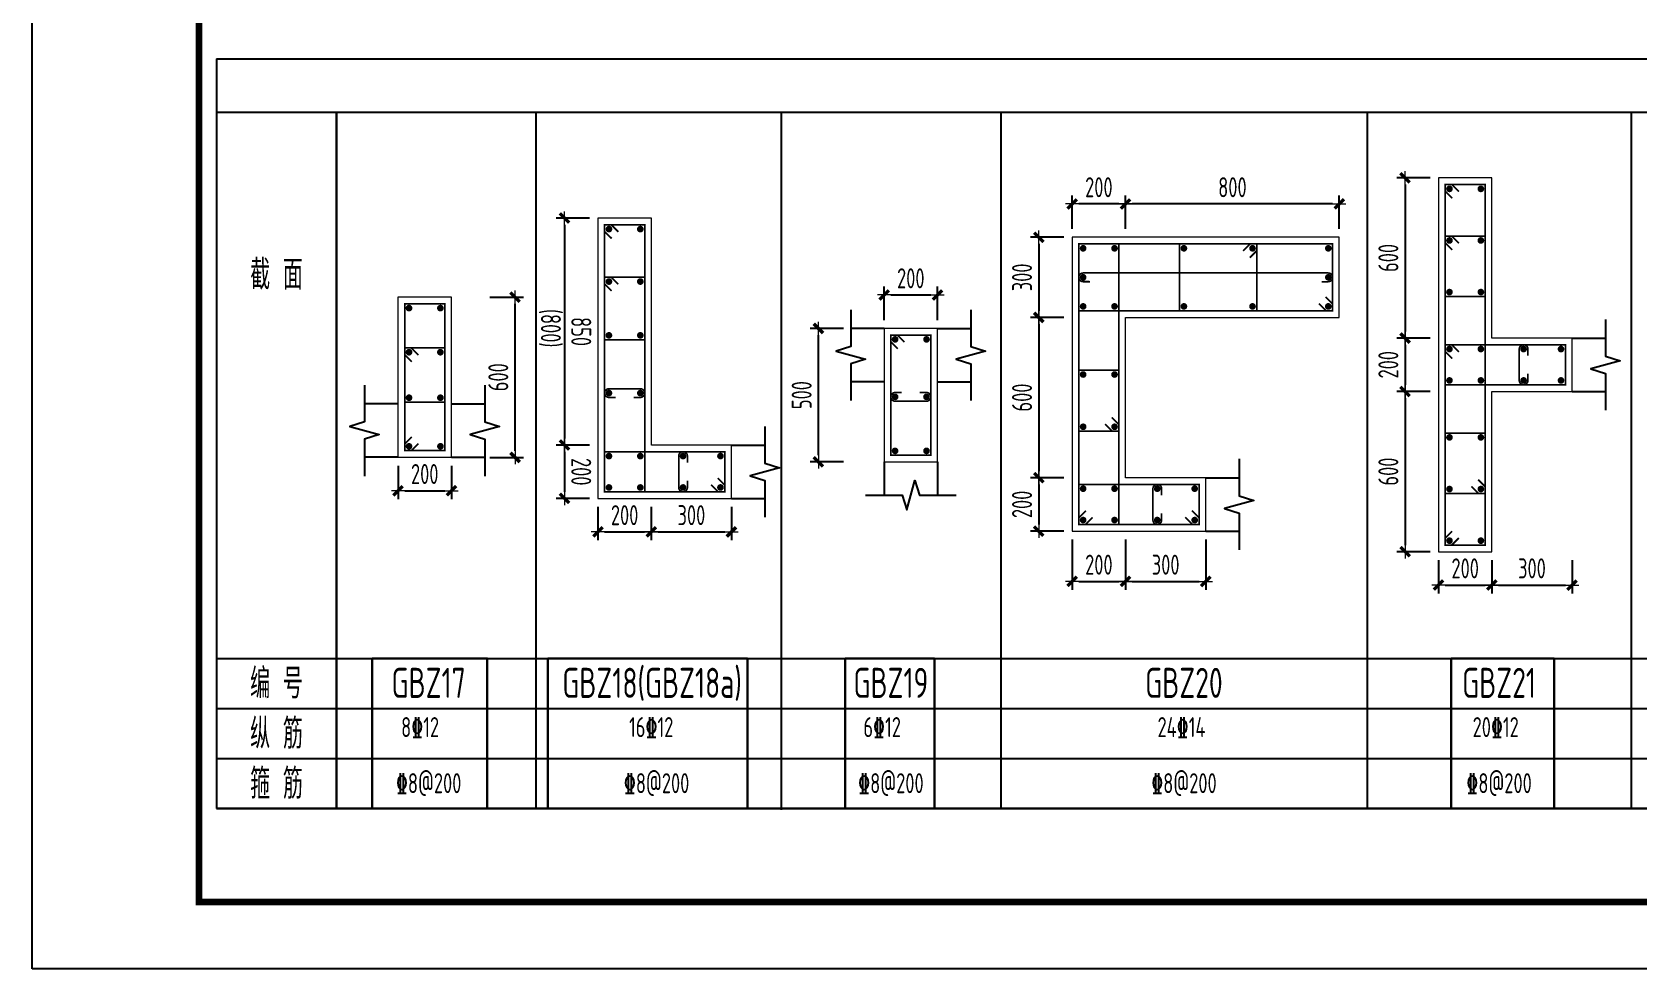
# Model space of a CAD drawing. Extents: x -144902 to 588294, y -160863 to 65494.
# Drawn here: x -20400 to 3644, y -160863 to -146830 of the extents above; entities that cross this region are included whole.
import ezdxf
from ezdxf.enums import TextEntityAlignment as Align

# ---------------------------------------------------------------- set-up
doc = ezdxf.new("R2010")
doc.units = 0
doc.header["$LTSCALE"] = 100
doc.layers.get('0').update_dxf_attribs({"linetype": 'CONTINUOUS'})
doc.layers.get('Defpoints').update_dxf_attribs({"linetype": 'CONTINUOUS'})
for name, color, linetype in [('1508', 2, 'CONTINUOUS'), ('TAB', 7, 'CONTINUOUS'), ('TEXT', 7, 'CONTINUOUS'), ('THIN', 7, 'CONTINUOUS'), ('tk', 7, 'CONTINUOUS')]:
    doc.layers.add(name, color=color, linetype=linetype)
for name, color, linetype, lineweight in [('REIN', 6, 'CONTINUOUS', 18), ('Z-柱大样外框', 7, 'ByLayer', 18), ('Z-详图标注', 3, 'CONTINUOUS', 18)]:
    doc.layers.add(name, color=color, linetype=linetype, lineweight=lineweight)
doc.styles.get("Standard").update_dxf_attribs({"font": 'tssdeng.shx', "width": 0.7, "bigfont": 'tssdchn.shx'})
doc.styles.add('TCCAD_Dimension', font='Tssdeng.shx', dxfattribs={"width": 0.7, "bigfont": 'tssdchn.shx'})
doc.dimstyles.new('TCCAD_25_100', dxfattribs={"dimtxt": 300, "dimasz": 100, "dimexe": 125, "dimexo": 125, "dimgap": 100, "dimtad": 1, "dimdec": 0, "dimlfac": 0.25, "dimzin": 0, "dimdsep": 46, "dimtxsty": 'TCCAD_Dimension', "dimblk": '_TCDBK25_100', "dimcen": 0, "dimclrt": 7, "dimadec": 0, "dimazin": 0, "dimtfac": 1, "dimtdec": 0, "dimtix": 1, "dimtmove": 2, "dimatfit": 3, "dimfxl": 1, "dimtolj": 1, "dimtzin": 0, "dimarcsym": 0})

# ---------------------------------------------------------------- blocks, each defined once
blk = doc.blocks.new('A1tk')
at = {"layer": 'tk', "color": 5}
blk.add_lwpolyline([(0, 0), (0, 59400), (84100, 59400), (84100, 0)], close=True, dxfattribs=at)
at = {"layer": 'tk', "const_width": 100}
blk.add_lwpolyline([(2500, 1000), (83100, 1000), (83100, 58400), (2500, 58400)], close=True, dxfattribs=at)
blk = doc.blocks.new('_TCDBK25_100')
blk.add_line((-1, 0), (1, 0))
at = {"const_width": 0.5}
blk.add_lwpolyline([(-0.7, -0.7), (0.7, 0.7)], dxfattribs=at)
blk = doc.blocks.new('*D345')
at = {"layer": 'Defpoints', "color": 0}
for p in [(-11928, -149616), (-12428, -153016), (-11928, -153016)]:
    blk.add_point(p, dxfattribs=at)
at = {"layer": 'Z-详图标注', "color": 0, "lineweight": -2}
for p, q in [((-12053, -149616), (-12553, -149616)), ((-12428, -149716), (-12428, -152916)), ((-12053, -153016), (-12553, -153016))]:
    blk.add_line(p, q, dxfattribs=at)
at = {"layer": 'Z-详图标注', "color": 0, "lineweight": -2, "xscale": 100, "yscale": 100, "zscale": 100}
for p, rotation in [((-12428, -149616), 90.00058284392088), ((-12428, -153016), 270.0005828439208)]:
    blk.add_blockref('_TCDBK25_100', p, dxfattribs=dict(at, rotation=rotation))
at = {"layer": 'Z-详图标注', "color": 7, "insert": (-12178, -151316), "char_height": 300, "attachment_point": 5, "rotation": 270.0006, "style": 'TCCAD_Dimension'}
blk.add_mtext('\\A1;850', dxfattribs=at)
blk = doc.blocks.new('*D346')
at = {"layer": 'Defpoints', "color": 0}
for p in [(-11928, -153016), (-12428, -153816), (-11928, -153816)]:
    blk.add_point(p, dxfattribs=at)
at = {"layer": 'Z-详图标注', "color": 0, "lineweight": -2}
for p, q in [((-12053, -153016), (-12553, -153016)), ((-12428, -153116), (-12428, -153716)), ((-12053, -153816), (-12553, -153816))]:
    blk.add_line(p, q, dxfattribs=at)
at = {"layer": 'Z-详图标注', "color": 0, "lineweight": -2, "xscale": 100, "yscale": 100, "zscale": 100}
for p, rotation in [((-12428, -153016), 90.00058284392088), ((-12428, -153816), 270.0005828439208)]:
    blk.add_blockref('_TCDBK25_100', p, dxfattribs=dict(at, rotation=rotation))
at = {"layer": 'Z-详图标注', "color": 7, "insert": (-12178, -153416), "char_height": 300, "attachment_point": 5, "rotation": 270.0006, "style": 'TCCAD_Dimension'}
blk.add_mtext('\\A1;200', dxfattribs=at)
blk = doc.blocks.new('*D347')
at = {"layer": 'Defpoints', "color": 0}
for p in [(-11928, -153816), (-11128, -153816), (-11128, -154316)]:
    blk.add_point(p, dxfattribs=at)
at = {"layer": 'Z-详图标注', "color": 0, "lineweight": -2}
for p, q in [((-11928, -153941), (-11928, -154441)), ((-11128, -153941), (-11128, -154441)), ((-11828, -154316), (-11228, -154316))]:
    blk.add_line(p, q, dxfattribs=at)
at = {"layer": 'Z-详图标注', "color": 0, "lineweight": -2, "xscale": 100, "yscale": 100, "zscale": 100, "rotation": 180}
blk.add_blockref('_TCDBK25_100', (-11928, -154316), dxfattribs=at)
at = {"layer": 'Z-详图标注', "color": 0, "lineweight": -2, "xscale": 100, "yscale": 100, "zscale": 100}
blk.add_blockref('_TCDBK25_100', (-11128, -154316), dxfattribs=at)
at = {"layer": 'Z-详图标注', "color": 7, "insert": (-11528, -154066), "char_height": 300, "attachment_point": 5, "style": 'TCCAD_Dimension'}
blk.add_mtext('\\A1;200', dxfattribs=at)
blk = doc.blocks.new('*D348')
at = {"layer": 'Defpoints', "color": 0}
for p in [(-11128, -153816), (-9928, -153816), (-9928, -154316)]:
    blk.add_point(p, dxfattribs=at)
at = {"layer": 'Z-详图标注', "color": 0, "lineweight": -2}
for p, q in [((-11128, -153941), (-11128, -154441)), ((-9928, -153941), (-9928, -154441)), ((-11028, -154316), (-10028, -154316))]:
    blk.add_line(p, q, dxfattribs=at)
at = {"layer": 'Z-详图标注', "color": 0, "lineweight": -2, "xscale": 100, "yscale": 100, "zscale": 100, "rotation": 180}
blk.add_blockref('_TCDBK25_100', (-11128, -154316), dxfattribs=at)
at = {"layer": 'Z-详图标注', "color": 0, "lineweight": -2, "xscale": 100, "yscale": 100, "zscale": 100}
blk.add_blockref('_TCDBK25_100', (-9928, -154316), dxfattribs=at)
at = {"layer": 'Z-详图标注', "color": 7, "insert": (-10528, -154066), "char_height": 300, "attachment_point": 5, "style": 'TCCAD_Dimension'}
blk.add_mtext('\\A1;300', dxfattribs=at)
blk = doc.blocks.new('*D349')
at = {"layer": 'Defpoints', "color": 0}
for p in [(-4027, -149404), (-4027, -149904), (-827, -149904)]:
    blk.add_point(p, dxfattribs=at)
at = {"layer": 'Z-详图标注', "color": 0, "lineweight": -2}
for p, q in [((-4027, -149779), (-4027, -149279)), ((-827, -149779), (-827, -149279)), ((-927, -149404), (-3927, -149404))]:
    blk.add_line(p, q, dxfattribs=at)
at = {"layer": 'Z-详图标注', "color": 0, "lineweight": -2, "xscale": 100, "yscale": 100, "zscale": 100, "rotation": 180}
blk.add_blockref('_TCDBK25_100', (-4027, -149404), dxfattribs=at)
at = {"layer": 'Z-详图标注', "color": 0, "lineweight": -2, "xscale": 100, "yscale": 100, "zscale": 100}
blk.add_blockref('_TCDBK25_100', (-827, -149404), dxfattribs=at)
at = {"layer": 'Z-详图标注', "color": 7, "insert": (-2427, -149154), "char_height": 300, "attachment_point": 5, "style": 'TCCAD_Dimension'}
blk.add_mtext('\\A1;800', dxfattribs=at)
blk = doc.blocks.new('*D350')
at = {"layer": 'Defpoints', "color": 0}
for p in [(-4827, -149404), (-4827, -149904), (-4027, -149904)]:
    blk.add_point(p, dxfattribs=at)
at = {"layer": 'Z-详图标注', "color": 0, "lineweight": -2}
for p, q in [((-4827, -149779), (-4827, -149279)), ((-4027, -149779), (-4027, -149279)), ((-4127, -149404), (-4727, -149404))]:
    blk.add_line(p, q, dxfattribs=at)
at = {"layer": 'Z-详图标注', "color": 0, "lineweight": -2, "xscale": 100, "yscale": 100, "zscale": 100, "rotation": 180}
blk.add_blockref('_TCDBK25_100', (-4827, -149404), dxfattribs=at)
at = {"layer": 'Z-详图标注', "color": 0, "lineweight": -2, "xscale": 100, "yscale": 100, "zscale": 100}
blk.add_blockref('_TCDBK25_100', (-4027, -149404), dxfattribs=at)
at = {"layer": 'Z-详图标注', "color": 7, "insert": (-4427, -149154), "char_height": 300, "attachment_point": 5, "style": 'TCCAD_Dimension'}
blk.add_mtext('\\A1;200', dxfattribs=at)
blk = doc.blocks.new('*D351')
at = {"layer": 'Defpoints', "color": 0}
for p in [(-4827, -149904), (-5327, -151104), (-4827, -151104)]:
    blk.add_point(p, dxfattribs=at)
at = {"layer": 'Z-详图标注', "color": 0, "lineweight": -2}
for p, q in [((-4952, -149904), (-5452, -149904)), ((-5327, -150004), (-5327, -151004)), ((-4952, -151104), (-5452, -151104))]:
    blk.add_line(p, q, dxfattribs=at)
at = {"layer": 'Z-详图标注', "color": 0, "lineweight": -2, "xscale": 100, "yscale": 100, "zscale": 100}
for p, rotation in [((-5327, -149904), 90), ((-5327, -151104), 270)]:
    blk.add_blockref('_TCDBK25_100', p, dxfattribs=dict(at, rotation=rotation))
at = {"layer": 'Z-详图标注', "color": 7, "insert": (-5577, -150504), "char_height": 300, "attachment_point": 5, "rotation": 90, "style": 'TCCAD_Dimension'}
blk.add_mtext('\\A1;300', dxfattribs=at)
blk = doc.blocks.new('*D352')
at = {"layer": 'Defpoints', "color": 0}
for p in [(-4827, -151104), (-5327, -153505), (-4827, -153505)]:
    blk.add_point(p, dxfattribs=at)
at = {"layer": 'Z-详图标注', "color": 0, "lineweight": -2}
for p, q in [((-4952, -151104), (-5452, -151104)), ((-5327, -151204), (-5327, -153405)), ((-4952, -153505), (-5452, -153505))]:
    blk.add_line(p, q, dxfattribs=at)
at = {"layer": 'Z-详图标注', "color": 0, "lineweight": -2, "xscale": 100, "yscale": 100, "zscale": 100}
for p, rotation in [((-5327, -151104), 90), ((-5327, -153505), 270)]:
    blk.add_blockref('_TCDBK25_100', p, dxfattribs=dict(at, rotation=rotation))
at = {"layer": 'Z-详图标注', "color": 7, "insert": (-5577, -152304), "char_height": 300, "attachment_point": 5, "rotation": 90, "style": 'TCCAD_Dimension'}
blk.add_mtext('\\A1;600', dxfattribs=at)
blk = doc.blocks.new('*D353')
at = {"layer": 'Defpoints', "color": 0}
for p in [(-4827, -153505), (-5327, -154305), (-4827, -154305)]:
    blk.add_point(p, dxfattribs=at)
at = {"layer": 'Z-详图标注', "color": 0, "lineweight": -2}
for p, q in [((-4952, -153505), (-5452, -153505)), ((-5327, -153605), (-5327, -154205)), ((-4952, -154305), (-5452, -154305))]:
    blk.add_line(p, q, dxfattribs=at)
at = {"layer": 'Z-详图标注', "color": 0, "lineweight": -2, "xscale": 100, "yscale": 100, "zscale": 100}
for p, rotation in [((-5327, -153505), 90), ((-5327, -154305), 270)]:
    blk.add_blockref('_TCDBK25_100', p, dxfattribs=dict(at, rotation=rotation))
at = {"layer": 'Z-详图标注', "color": 7, "insert": (-5577, -153905), "char_height": 300, "attachment_point": 5, "rotation": 90, "style": 'TCCAD_Dimension'}
blk.add_mtext('\\A1;200', dxfattribs=at)
blk = doc.blocks.new('*D354')
at = {"layer": 'Defpoints', "color": 0}
for p in [(658, -149013), (158, -151413), (658, -151413)]:
    blk.add_point(p, dxfattribs=at)
at = {"layer": 'Z-详图标注', "color": 0, "lineweight": -2}
for p, q in [((533, -149013), (33, -149013)), ((158, -149113), (158, -151313)), ((533, -151413), (33, -151413))]:
    blk.add_line(p, q, dxfattribs=at)
at = {"layer": 'Z-详图标注', "color": 0, "lineweight": -2, "xscale": 100, "yscale": 100, "zscale": 100}
for p, rotation in [((158, -149013), 90), ((158, -151413), 270)]:
    blk.add_blockref('_TCDBK25_100', p, dxfattribs=dict(at, rotation=rotation))
at = {"layer": 'Z-详图标注', "color": 7, "insert": (-92, -150213), "char_height": 300, "attachment_point": 5, "rotation": 90, "style": 'TCCAD_Dimension'}
blk.add_mtext('\\A1;600', dxfattribs=at)
blk = doc.blocks.new('*D355')
at = {"layer": 'Defpoints', "color": 0}
for p in [(658, -151413), (158, -152213), (658, -152213)]:
    blk.add_point(p, dxfattribs=at)
at = {"layer": 'Z-详图标注', "color": 0, "lineweight": -2}
for p, q in [((533, -151413), (33, -151413)), ((158, -151513), (158, -152113)), ((533, -152213), (33, -152213))]:
    blk.add_line(p, q, dxfattribs=at)
at = {"layer": 'Z-详图标注', "color": 0, "lineweight": -2, "xscale": 100, "yscale": 100, "zscale": 100}
for p, rotation in [((158, -151413), 90), ((158, -152213), 270)]:
    blk.add_blockref('_TCDBK25_100', p, dxfattribs=dict(at, rotation=rotation))
at = {"layer": 'Z-详图标注', "color": 7, "insert": (-92, -151813), "char_height": 300, "attachment_point": 5, "rotation": 90, "style": 'TCCAD_Dimension'}
blk.add_mtext('\\A1;200', dxfattribs=at)
blk = doc.blocks.new('*D356')
at = {"layer": 'Defpoints', "color": 0}
for p in [(658, -152213), (158, -154613), (658, -154613)]:
    blk.add_point(p, dxfattribs=at)
at = {"layer": 'Z-详图标注', "color": 0, "lineweight": -2}
for p, q in [((533, -152213), (33, -152213)), ((158, -152313), (158, -154513)), ((533, -154613), (33, -154613))]:
    blk.add_line(p, q, dxfattribs=at)
at = {"layer": 'Z-详图标注', "color": 0, "lineweight": -2, "xscale": 100, "yscale": 100, "zscale": 100}
for p, rotation in [((158, -152213), 90), ((158, -154613), 270)]:
    blk.add_blockref('_TCDBK25_100', p, dxfattribs=dict(at, rotation=rotation))
at = {"layer": 'Z-详图标注', "color": 7, "insert": (-92, -153413), "char_height": 300, "attachment_point": 5, "rotation": 90, "style": 'TCCAD_Dimension'}
blk.add_mtext('\\A1;600', dxfattribs=at)
blk = doc.blocks.new('*D357')
at = {"layer": 'Defpoints', "color": 0}
for p in [(658, -154613), (1458, -154613), (1458, -155113)]:
    blk.add_point(p, dxfattribs=at)
at = {"layer": 'Z-详图标注', "color": 0, "lineweight": -2}
for p, q in [((658, -154738), (658, -155238)), ((1458, -154738), (1458, -155238)), ((758, -155113), (1358, -155113))]:
    blk.add_line(p, q, dxfattribs=at)
at = {"layer": 'Z-详图标注', "color": 0, "lineweight": -2, "xscale": 100, "yscale": 100, "zscale": 100, "rotation": 180}
blk.add_blockref('_TCDBK25_100', (658, -155113), dxfattribs=at)
at = {"layer": 'Z-详图标注', "color": 0, "lineweight": -2, "xscale": 100, "yscale": 100, "zscale": 100}
blk.add_blockref('_TCDBK25_100', (1458, -155113), dxfattribs=at)
at = {"layer": 'Z-详图标注', "color": 7, "insert": (1058, -154863), "char_height": 300, "attachment_point": 5, "style": 'TCCAD_Dimension'}
blk.add_mtext('\\A1;200', dxfattribs=at)
blk = doc.blocks.new('*D358')
at = {"layer": 'Defpoints', "color": 0}
for p in [(1458, -154613), (2658, -154613), (2658, -155113)]:
    blk.add_point(p, dxfattribs=at)
at = {"layer": 'Z-详图标注', "color": 0, "lineweight": -2}
for p, q in [((1458, -154738), (1458, -155238)), ((2658, -154738), (2658, -155238)), ((1558, -155113), (2558, -155113))]:
    blk.add_line(p, q, dxfattribs=at)
at = {"layer": 'Z-详图标注', "color": 0, "lineweight": -2, "xscale": 100, "yscale": 100, "zscale": 100, "rotation": 180}
blk.add_blockref('_TCDBK25_100', (1458, -155113), dxfattribs=at)
at = {"layer": 'Z-详图标注', "color": 0, "lineweight": -2, "xscale": 100, "yscale": 100, "zscale": 100}
blk.add_blockref('_TCDBK25_100', (2658, -155113), dxfattribs=at)
at = {"layer": 'Z-详图标注', "color": 7, "insert": (2058, -154863), "char_height": 300, "attachment_point": 5, "style": 'TCCAD_Dimension'}
blk.add_mtext('\\A1;300', dxfattribs=at)
blk = doc.blocks.new('*D389')
at = {"layer": 'Defpoints', "color": 0}
for p in [(-6843, -150768), (-7643, -151268), (-6843, -151268)]:
    blk.add_point(p, dxfattribs=at)
at = {"layer": 'Z-详图标注', "color": 0, "lineweight": -2}
for p, q in [((-7643, -151143), (-7643, -150643)), ((-6843, -151143), (-6843, -150643)), ((-7543, -150768), (-6943, -150768))]:
    blk.add_line(p, q, dxfattribs=at)
at = {"layer": 'Z-详图标注', "color": 0, "lineweight": -2, "xscale": 100, "yscale": 100, "zscale": 100, "rotation": 180}
blk.add_blockref('_TCDBK25_100', (-7643, -150768), dxfattribs=at)
at = {"layer": 'Z-详图标注', "color": 0, "lineweight": -2, "xscale": 100, "yscale": 100, "zscale": 100}
blk.add_blockref('_TCDBK25_100', (-6843, -150768), dxfattribs=at)
at = {"layer": 'Z-详图标注', "color": 7, "insert": (-7243, -150518), "char_height": 300, "attachment_point": 5, "style": 'TCCAD_Dimension'}
blk.add_mtext('\\A1;200', dxfattribs=at)
blk = doc.blocks.new('*D390')
at = {"layer": 'Defpoints', "color": 0}
for p in [(-8627, -151268), (-8127, -151268), (-8127, -153268)]:
    blk.add_point(p, dxfattribs=at)
at = {"layer": 'Z-详图标注', "color": 0, "lineweight": -2}
for p, q in [((-8252, -151268), (-8752, -151268)), ((-8627, -153168), (-8627, -151368)), ((-8252, -153268), (-8752, -153268))]:
    blk.add_line(p, q, dxfattribs=at)
at = {"layer": 'Z-详图标注', "color": 0, "lineweight": -2, "xscale": 100, "yscale": 100, "zscale": 100}
for p, rotation in [((-8627, -151268), 90), ((-8627, -153268), 270)]:
    blk.add_blockref('_TCDBK25_100', p, dxfattribs=dict(at, rotation=rotation))
at = {"layer": 'Z-详图标注', "color": 7, "insert": (-8877, -152268), "char_height": 300, "attachment_point": 5, "rotation": 90, "style": 'TCCAD_Dimension'}
blk.add_mtext('\\A1;500', dxfattribs=at)
blk = doc.blocks.new('*D397')
at = {"layer": 'Defpoints', "color": 0}
for p in [(-4827, -154305), (-4027, -154305), (-4027, -155058)]:
    blk.add_point(p, dxfattribs=at)
at = {"layer": 'Z-详图标注', "color": 0, "lineweight": -2}
for p, q in [((-4827, -154430), (-4827, -155183)), ((-4027, -154430), (-4027, -155183)), ((-4727, -155058), (-4127, -155058))]:
    blk.add_line(p, q, dxfattribs=at)
at = {"layer": 'Z-详图标注', "color": 0, "lineweight": -2, "xscale": 100, "yscale": 100, "zscale": 100, "rotation": 180}
blk.add_blockref('_TCDBK25_100', (-4827, -155058), dxfattribs=at)
at = {"layer": 'Z-详图标注', "color": 0, "lineweight": -2, "xscale": 100, "yscale": 100, "zscale": 100}
blk.add_blockref('_TCDBK25_100', (-4027, -155058), dxfattribs=at)
at = {"layer": 'Z-详图标注', "color": 7, "insert": (-4427, -154808), "char_height": 300, "attachment_point": 5, "style": 'TCCAD_Dimension'}
blk.add_mtext('\\A1;200', dxfattribs=at)
blk = doc.blocks.new('*D398')
at = {"layer": 'Defpoints', "color": 0}
for p in [(-4027, -154305), (-2827, -154304), (-2827, -155058)]:
    blk.add_point(p, dxfattribs=at)
at = {"layer": 'Z-详图标注', "color": 0, "lineweight": -2}
for p, q in [((-4027, -154430), (-4027, -155183)), ((-2827, -154429), (-2827, -155183)), ((-3927, -155058), (-2927, -155058))]:
    blk.add_line(p, q, dxfattribs=at)
at = {"layer": 'Z-详图标注', "color": 0, "lineweight": -2, "xscale": 100, "yscale": 100, "zscale": 100, "rotation": 180}
blk.add_blockref('_TCDBK25_100', (-4027, -155058), dxfattribs=at)
at = {"layer": 'Z-详图标注', "color": 0, "lineweight": -2, "xscale": 100, "yscale": 100, "zscale": 100}
blk.add_blockref('_TCDBK25_100', (-2827, -155058), dxfattribs=at)
at = {"layer": 'Z-详图标注', "color": 7, "insert": (-3427, -154808), "char_height": 300, "attachment_point": 5, "style": 'TCCAD_Dimension'}
blk.add_mtext('\\A1;300', dxfattribs=at)
blk = doc.blocks.new('*D499')
at = {"layer": 'Defpoints', "color": 0}
for p in [(-14921, -153200), (-14121, -153200), (-14121, -153700)]:
    blk.add_point(p, dxfattribs=at)
at = {"layer": 'Z-详图标注', "color": 0, "lineweight": -2}
for p, q in [((-14921, -153325), (-14921, -153825)), ((-14121, -153325), (-14121, -153825)), ((-14821, -153700), (-14221, -153700))]:
    blk.add_line(p, q, dxfattribs=at)
at = {"layer": 'Z-详图标注', "color": 0, "lineweight": -2, "xscale": 100, "yscale": 100, "zscale": 100, "rotation": 180}
blk.add_blockref('_TCDBK25_100', (-14921, -153700), dxfattribs=at)
at = {"layer": 'Z-详图标注', "color": 0, "lineweight": -2, "xscale": 100, "yscale": 100, "zscale": 100}
blk.add_blockref('_TCDBK25_100', (-14121, -153700), dxfattribs=at)
at = {"layer": 'Z-详图标注', "color": 7, "insert": (-14521, -153450), "char_height": 300, "attachment_point": 5, "style": 'TCCAD_Dimension'}
blk.add_mtext('\\A1;200', dxfattribs=at)
blk = doc.blocks.new('*D500')
at = {"layer": 'Defpoints', "color": 0}
for p in [(-13669, -150800), (-13169, -150800), (-13669, -153200, 0)]:
    blk.add_point(p, dxfattribs=at)
at = {"layer": 'Z-详图标注', "color": 0, "lineweight": -2}
for p, q in [((-13544, -150800), (-13044, -150800)), ((-13169, -153100), (-13169, -150900)), ((-13544, -153200), (-13044, -153200))]:
    blk.add_line(p, q, dxfattribs=at)
at = {"layer": 'Z-详图标注', "color": 0, "lineweight": -2, "xscale": 100, "yscale": 100, "zscale": 100}
for p, rotation in [((-13169, -150800), 90), ((-13169, -153200), 270)]:
    blk.add_blockref('_TCDBK25_100', p, dxfattribs=dict(at, rotation=rotation))
at = {"layer": 'Z-详图标注', "color": 7, "insert": (-13419, -152000), "char_height": 300, "attachment_point": 5, "rotation": 90, "style": 'TCCAD_Dimension'}
blk.add_mtext('\\A1;600', dxfattribs=at)

msp = doc.modelspace()

# ---------------------------------------------------------------- linework, layer by layer
at = {"color": 1, "lineweight": 30, "elevation": 0}
for points in [[(-15309.437, -156211.579), (-13584.369, -156211.579), (-13584.369, -158461.579), (-15309.437, -158461.579)], [(-12677.223, -156211.579), (-9688.099, -156211.579), (-9688.099, -158461.579), (-12677.223, -158461.579)], [(-8226.693, -156211.579), (-6888.279, -156211.579), (-6888.279, -158461.579), (-8226.693, -158461.579)], [(849.126, -156211.579), (2389.101, -156211.579), (2389.101, -158461.579), (849.126, -158461.579)]]:
    msp.add_lwpolyline(points, close=True, dxfattribs=at)
at = {"layer": 'REIN', "color": 210, "const_width": 25, "elevation": 0}
for points in [[(963.851, -154407.134), (857.785, -154513.2), (757.785, -154513.2), (757.789, -149113.2), (1357.785, -149113.2), (1357.785, -154513.2), (757.785, -154513.2), (757.785, -154413.2), (863.851, -154307.134)], [(863.855, -149319.266), (757.789, -149213.2), (757.789, -149113.2), (1357.789, -149113.2), (1357.785, -152112.865), (757.787, -152112.865), (757.789, -149113.2), (857.789, -149113.2), (963.855, -149219.266)], [(-11721.669, -149922.211), (-11827.736, -149816.147), (-11827.737, -149716.147), (-11227.737, -149716.141), (-11227.694, -153716.141), (-11827.697, -153716.141), (-11827.737, -149716.147), (-11727.737, -149716.146), (-11621.67, -149822.21)], [(-4521.069, -154098.449), (-4627.134, -154204.516), (-4727.134, -154204.518), (-4727.134, -150003.886), (-4127.139, -150003.886), (-4127.13, -154204.509), (-4727.134, -154204.518), (-4727.134, -154104.518), (-4621.069, -153998.451)], [(-1032.602, -150797.82), (-926.536, -150903.886), (-926.536, -151003.886), (-4727.134, -151003.886), (-4727.134, -150003.886), (-926.536, -150003.886), (-926.536, -151003.886), (-1026.536, -151003.886), (-1132.602, -150897.82)], [(-14615.146, -152993.583), (-14721.212, -153099.649), (-14821.212, -153099.649), (-14821.214, -150899.652), (-14221.214, -150899.652), (-14221.214, -153099.649), (-14821.212, -153099.649), (-14821.212, -152999.649), (-14715.146, -152893.583)], [(-7436.668, -151574.009), (-7542.734, -151467.943), (-7542.734, -151367.943), (-6942.734, -151367.943), (-6942.734, -153167.943), (-7542.734, -153167.943), (-7542.734, -151367.943), (-7442.734, -151367.943), (-7336.668, -151474.009)], [(863.853, -151718.931), (757.787, -151612.865), (757.787, -151512.865), (2557.791, -151512.865), (2557.791, -152112.865), (757.787, -152112.865), (757.787, -151512.865), (857.787, -151512.865), (963.853, -151618.931)], [(-10133.753, -153510.075), (-10027.687, -153616.141), (-10027.687, -153716.141), (-11827.697, -153716.141), (-11827.703, -153116.148), (-10027.687, -153116.142), (-10027.687, -153716.141), (-10127.687, -153716.141), (-10233.753, -153610.075)], [(-3033.189, -153998.426), (-2927.122, -154104.49), (-2927.12, -154204.49), (-4727.134, -154204.518), (-4727.134, -153604.511), (-2927.128, -153604.488), (-2927.12, -154204.49), (-3027.12, -154204.492), (-3133.188, -154098.427)]]:
    msp.add_lwpolyline(points, dxfattribs=at)
at = {"layer": 'REIN', "color": 6, "const_width": 50, "elevation": 0}
for points in [[(822.789, -149153.2, 1), (822.789, -149203.2, 1)], [(1292.789, -149153.2, 1), (1292.789, -149203.2, 1)], [(-11762.737, -149756.146, 1), (-11762.737, -149806.146, 1)], [(-11292.737, -149756.141, 1), (-11292.737, -149806.141, 1)], [(-4687.134, -150068.886, 1), (-4637.134, -150068.886, 1)], [(-4217.139, -150068.886, 1), (-4167.139, -150068.886, 1)], [(-3178.536, -150068.886, 1), (-3128.536, -150068.886, 1)], [(-2151.372, -150068.886, 1), (-2101.372, -150068.886, 1)], [(-1016.536, -150068.886, 1), (-966.536, -150068.886, 1)], [(822.789, -149926.422, 1), (822.789, -149976.422, 1)], [(1292.788, -149926.422, 1), (1292.788, -149976.422, 1)], [(-4687.136, -150503.406, 1), (-4637.136, -150503.406, 1)], [(-1016.536, -150503.476, 1), (-966.536, -150503.476, 1)], [(-11762.73, -150541.804, 1), (-11762.73, -150591.804, 1)], [(-11292.729, -150541.8, 1), (-11292.729, -150591.8, 1)], [(822.788, -150699.643, 1), (822.788, -150749.643, 1)], [(1292.787, -150699.643, 1), (1292.787, -150749.643, 1)], [(-14781.214, -150964.652, 1), (-14731.214, -150964.652, 1)], [(-14311.214, -150964.652, 1), (-14261.214, -150964.652, 1)], [(-4687.134, -150938.886, 1), (-4637.134, -150938.886, 1)], [(-4217.137, -150938.886, 1), (-4167.137, -150938.886, 1)], [(-3178.535, -150938.886, 1), (-3128.535, -150938.886, 1)], [(-2151.372, -150938.886, 1), (-2101.372, -150938.886, 1)], [(-1016.536, -150938.886, 1), (-966.536, -150938.886, 1)], [(-11762.723, -151347.454, 1), (-11762.723, -151397.454, 1)], [(-11292.722, -151347.451, 1), (-11292.722, -151397.451, 1)], [(-7502.734, -151432.943, 1), (-7452.734, -151432.943, 1)], [(-7032.734, -151432.943, 1), (-6982.734, -151432.943, 1)], [(-14781.214, -151625.234, 1), (-14731.214, -151625.234, 1)], [(-14311.214, -151625.234, 1), (-14261.214, -151625.234, 1)], [(822.787, -151552.865, 1), (822.787, -151602.865, 1)], [(1292.786, -151552.865, 1), (1292.786, -151602.865, 1)], [(1932.788, -151552.865, 1), (1932.788, -151602.865, 1)], [(2492.791, -151552.865, 1), (2492.791, -151602.865, 1)], [(-4687.134, -151959.094, 1), (-4637.134, -151959.094, 1)], [(-4217.135, -151959.092, 1), (-4167.135, -151959.092, 1)], [(-11787.714, -152237.128, 1), (-11737.714, -152237.128, 1)], [(-11317.864, -152237.199, 1), (-11267.864, -152237.199, 1)], [(822.787, -152022.865, 1), (822.787, -152072.865, 1)], [(1292.785, -152022.865, 1), (1292.785, -152072.865, 1)], [(1932.788, -152022.865, 1), (1932.788, -152072.865, 1)], [(2492.791, -152022.865, 1), (2492.791, -152072.865, 1)], [(-14781.213, -152306.762, 1), (-14731.213, -152306.762, 1)], [(-14311.214, -152306.762, 1), (-14261.214, -152306.762, 1)], [(-7502.734, -152293.638, 1), (-7452.734, -152293.638, 1)], [(-7032.734, -152293.638, 1), (-6982.734, -152293.638, 1)], [(-4687.134, -152742.509, 1), (-4637.134, -152742.509, 1)], [(-4217.133, -152742.505, 1), (-4167.133, -152742.505, 1)], [(822.786, -152876.31, 1), (822.786, -152926.31, 1)], [(1292.785, -152876.31, 1), (1292.785, -152926.31, 1)], [(-14781.212, -153034.649, 1), (-14731.212, -153034.649, 1)], [(-14311.214, -153034.649, 1), (-14261.214, -153034.649, 1)], [(-11762.702, -153156.148, 1), (-11762.702, -153206.148, 1)], [(-11292.7, -153156.146, 1), (-11292.7, -153206.146, 1)], [(-10652.694, -153156.144, 1), (-10652.694, -153206.144, 1)], [(-10092.687, -153156.142, 1), (-10092.687, -153206.142, 1)], [(-7502.734, -153102.943, 1), (-7452.734, -153102.943, 1)], [(-7032.734, -153102.943, 1), (-6982.734, -153102.943, 1)], [(-11762.697, -153626.141, 1), (-11762.697, -153676.141, 1)], [(-11292.695, -153626.141, 1), (-11292.695, -153676.141, 1)], [(-10652.691, -153626.141, 1), (-10652.691, -153676.141, 1)], [(-10092.687, -153626.141, 1), (-10092.687, -153676.141, 1)], [(-4687.134, -153669.51, 1), (-4637.134, -153669.51, 1)], [(-4217.131, -153669.504, 1), (-4167.131, -153669.504, 1)], [(-3577.129, -153669.496, 1), (-3527.129, -153669.496, 1)], [(-3017.127, -153669.489, 1), (-2967.127, -153669.489, 1)], [(822.786, -153649.755, 1), (822.786, -153699.755, 1)], [(1292.785, -153649.755, 1), (1292.785, -153699.755, 1)], [(-4687.134, -154139.517, 1), (-4637.134, -154139.517, 1)], [(-4217.13, -154139.51, 1), (-4167.13, -154139.51, 1)], [(-3577.126, -154139.5, 1), (-3527.126, -154139.5, 1)], [(-3017.121, -154139.491, 1), (-2967.121, -154139.491, 1)], [(822.785, -154423.2, 1), (822.785, -154473.2, 1)], [(1292.785, -154423.2, 1), (1292.785, -154473.2, 1)]]:
    msp.add_lwpolyline(points, format="xyb", close=True, dxfattribs=at)
at = {"layer": 'REIN', "color": 6, "const_width": 25, "elevation": 0}
for points in [[(-2267.438, -150109.952), (-2161.372, -150003.886), (-2061.372, -150003.886), (-2061.372, -151003.886), (-3218.535, -151003.886), (-3218.536, -150003.886), (-2061.372, -150003.886), (-2061.372, -150103.886), (-2167.438, -150209.952)], [(863.855, -150092.488), (757.789, -149986.422), (757.789, -149886.422), (1357.788, -149886.422), (1357.787, -150789.643), (757.788, -150789.643), (757.789, -149886.422), (857.789, -149886.422), (963.855, -149992.488)], [(-11721.663, -150707.87), (-11827.73, -150601.805), (-11827.731, -150501.805), (-11227.73, -150501.8), (-11227.722, -151437.451), (-11827.723, -151437.455), (-11827.731, -150501.805), (-11727.731, -150501.804), (-11621.664, -150607.869)], [(-14715.148, -151766.3), (-14821.214, -151660.234), (-14821.214, -151560.234), (-14221.214, -151560.234), (-14221.214, -152371.762), (-14821.213, -152371.762), (-14821.214, -151560.234), (-14721.214, -151560.234), (-14615.148, -151666.3)], [(-4233.2, -152601.439), (-4127.133, -152707.504), (-4127.133, -152807.504), (-4727.134, -152807.509), (-4727.134, -151894.094), (-4127.135, -151894.092), (-4127.133, -152807.504), (-4227.133, -152807.505), (-4333.2, -152701.44)], [(1251.719, -153533.689), (1357.785, -153639.755), (1357.785, -153739.755), (757.786, -153739.755), (757.786, -152836.31), (1357.785, -152836.31), (1357.785, -153739.755), (1257.785, -153739.755), (1151.719, -153633.689)]]:
    msp.add_lwpolyline(points, dxfattribs=at)
for points in [[(-4562.146, -150568.421), (-4662.146, -150568.406, -1), (-4662.126, -150438.406), (-991.526, -150438.476, -1), (-991.546, -150568.476), (-1091.546, -150568.461)], [(1997.788, -151947.865), (1997.788, -152047.865, -1), (1867.788, -152047.865), (1867.788, -151577.865, -1), (1997.788, -151577.865), (1997.788, -151677.865)], [(-11662.723, -152302.143), (-11762.723, -152302.128, -1), (-11762.704, -152172.128), (-11292.854, -152172.199, -1), (-11292.873, -152302.199), (-11392.873, -152302.184)], [(-7107.734, -152228.638), (-7007.734, -152228.638, -1), (-7007.734, -152358.638), (-7477.734, -152358.638, -1), (-7477.734, -152228.638), (-7377.734, -152228.638)], [(-10587.692, -153551.141), (-10587.691, -153651.141, -1), (-10717.691, -153651.142), (-10717.694, -153181.144, -1), (-10587.694, -153181.144), (-10587.693, -153281.144)], [(-3487.126, -154039.499), (-3487.126, -154139.499, -1), (-3617.126, -154139.5), (-3617.129, -153669.496, -1), (-3487.129, -153669.496), (-3487.128, -153769.496)]]:
    msp.add_lwpolyline(points, format="xyb", dxfattribs=at)
at = {"layer": 'TAB'}
for p, q in [((-17640.345, -147232.637, 0), (55508.68, -147232.637, 0)), ((-17640.345, -147232.637, 0), (-17640.345, -158461.579, 0)), ((-17640.345, -148031.001, 0), (-15840.345, -148031.001, 0)), ((-15840.345, -148031.001, 0), (55508.68, -148031.001, 0)), ((-15840.345, -148031.001, 0), (-15840.345, -158461.579, 0)), ((-15840.345, -148031.001, 0), (-15840.345, -158461.579, 0)), ((-15840.345, -158461.579, 0), (-15840.345, -148031.001, 0)), ((-12852.491, -158461.579, 0), (-12852.491, -148031.001, 0)), ((-9186.327, -148048.261, 0), (-9186.327, -158478.839, 0)), ((-5895.319, -148031.001, 0), (-5895.319, -158461.579, 0)), ((-410.653, -148031.001, 0), (-410.653, -158461.579, 0)), ((3541.312, -148031.001, 0), (3541.312, -158461.579, 0)), ((-17640.345, -156211.579, 0), (55508.68, -156211.579, 0)), ((-17640.345, -156961.579, 0), (55508.68, -156961.579, 0)), ((-17640.345, -157711.579, 0), (55508.68, -157711.579, 0)), ((-17640.345, -158461.579, 0), (55508.68, -158461.579, 0)), ((55508.68, -158461.579, 0), (-17640.345, -158461.579, 0))]:
    msp.add_line(p, q, dxfattribs=at)
at = {"layer": 'THIN'}
for p, q in [((-7642.734, -151267.943, 0), (-8142.734, -151267.943, 0)), ((-6842.734, -151267.943, 0), (-6342.734, -151267.943, 0)), ((2657.791, -151412.865, 0), (3157.791, -151412.865, 0)), ((-7642.734, -152067.943, 0), (-8142.734, -152067.943, 0)), ((-6842.734, -152067.943, 0), (-6342.734, -152067.943, 0)), ((-14921.213, -152399.649, 0), (-15421.213, -152399.649, 0)), ((-14121.214, -152399.649, 0), (-13621.214, -152399.649, 0)), ((2657.791, -152212.865, 0), (3157.791, -152212.865, 0)), ((-9927.687, -153016.141, 0), (-9427.687, -153016.141, 0)), ((-14921.213, -153199.649, 0), (-15421.213, -153199.649, 0)), ((-14121.214, -153199.649, 0), (-13621.214, -153199.649, 0)), ((-7642.734, -153267.943, 0), (-7642.734, -153767.943, 0)), ((-6842.734, -153267.943, 0), (-6842.734, -153767.943, 0)), ((-2827.129, -153504.487, 0), (-2327.129, -153504.487, 0)), ((-9927.687, -153816.141, 0), (-9427.687, -153816.141, 0)), ((-2827.129, -154304.487, 0), (-2327.129, -154304.487, 0))]:
    msp.add_line(p, q, dxfattribs=at)
at = {"layer": 'THIN', "elevation": 0}
for points in [[(-8142.734, -150987.943), (-8142.734, -151537.943), (-8362.734, -151607.943), (-7922.734, -151727.943), (-8142.734, -151797.943), (-8142.734, -152347.943)], [(-6342.734, -150987.943), (-6342.734, -151537.943), (-6122.734, -151607.943), (-6562.734, -151727.943), (-6342.734, -151797.943), (-6342.734, -152347.943)], [(3157.791, -151132.865), (3157.791, -151682.865), (3377.791, -151752.865), (2937.791, -151872.865), (3157.791, -151942.865), (3157.791, -152492.865)], [(-15421.213, -152119.649), (-15421.213, -152669.649), (-15641.213, -152739.649), (-15201.213, -152859.649), (-15421.213, -152929.649), (-15421.213, -153479.649)], [(-13621.214, -152119.649), (-13621.214, -152669.649), (-13401.214, -152739.649), (-13841.214, -152859.649), (-13621.214, -152929.649), (-13621.214, -153479.649)], [(-9427.687, -152736.141), (-9427.687, -153286.141), (-9207.687, -153356.141), (-9647.687, -153476.141), (-9427.687, -153546.141), (-9427.687, -154096.141)], [(-2327.129, -153224.487), (-2327.129, -153774.487), (-2107.129, -153844.487), (-2547.129, -153964.487), (-2327.129, -154034.487), (-2327.129, -154584.487)], [(-7922.734, -153767.943), (-7372.734, -153767.943), (-7302.734, -153987.943), (-7182.734, -153547.943), (-7112.734, -153767.943), (-6562.734, -153767.943)]]:
    msp.add_lwpolyline(points, dxfattribs=at)
at = {"layer": 'Z-柱大样外框', "color": 1, "elevation": 0}
for points in [[(1457.789, -149013.2), (657.789, -149013.2), (657.785, -154613.2), (1457.785, -154613.2), (1457.785, -152212.865), (2657.791, -152212.865), (2657.791, -151412.865), (1457.786, -151412.865), (1457.789, -149013.2)], [(-11127.738, -149616.14), (-11927.738, -149616.147), (-11927.696, -153816.141), (-9927.687, -153816.141), (-9927.687, -153016.141), (-11127.702, -153016.146), (-11127.738, -149616.14)], [(-4827.134, -149903.886), (-4827.134, -154304.519), (-2827.119, -154304.489), (-2827.129, -153504.487), (-4027.132, -153504.502), (-4027.137, -151103.886), (-2673.549, -151103.886), (-826.536, -151103.886), (-826.536, -149903.886), (-2674.147, -149903.886), (-4827.134, -149903.886)], [(-14121.214, -153199.649), (-14121.214, -150799.652), (-14921.214, -150799.652), (-14921.212, -153199.649)], [(-7642.734, -151267.943), (-7642.734, -153267.943), (-6842.734, -153267.943), (-6842.734, -151267.943), (-7642.734, -151267.943)]]:
    msp.add_lwpolyline(points, close=True, dxfattribs=at)

# ---------------------------------------------------------------- block references
at = {"layer": '1508'}
msp.add_blockref('A1tk', (-20399.668, -160862.678), dxfattribs=at)

# ---------------------------------------------------------------- texts
at = {"layer": 'TAB', "color": 100, "width": 0.7}
for s, p in [('GBZ17', (-14462.595, -156577.925, 0)), ('GBZ18(GBZ18a)', (-11116.893, -156577.925, 0)), ('GBZ19', (-7540.823, -156577.925, 0)), ('GBZ20', (-3152.986, -156577.925, 0)), ('GBZ21', (1565.33, -156577.925, 0))]:
    msp.add_text(s, height=450, dxfattribs=at).set_placement(p, align=Align.MIDDLE_CENTER)
at = {"layer": 'TAB', "color": 7, "width": 0.7}
for s, p in [('8%%13212', (-14874.518, -157480.81, 0)), ('16%%13212', (-11461.225, -157480.81, 0)), ('6%%13212', (-7952.746, -157480.81, 0)), ('24%%13214', (-3548.755, -157480.81, 0)), ('20%%13212', (1169.56, -157480.81, 0))]:
    msp.add_text(s, height=300, dxfattribs=at).set_placement(p, align=Align.BOTTOM_LEFT)
for p in [(-14462.595, -158080.81, 0), (-11049.302, -158080.81, 0), (-7540.823, -158080.81, 0), (-3152.986, -158080.81, 0), (1565.33, -158080.81, 0)]:
    msp.add_text('%%1328@200', height=300, dxfattribs=at).set_placement(p, align=Align.MIDDLE_CENTER)
at = {"layer": 'TEXT', "color": 7, "width": 0.7}
for s, p in [('截 面', (-16740.345, -150462.993, 0)), ('编 号', (-16740.345, -156586.579, 0)), ('纵 筋', (-16740.345, -157338.35, 0)), ('箍 筋', (-16740.345, -158088.35, 0))]:
    msp.add_text(s, height=450, dxfattribs=at).set_placement(p, align=Align.MIDDLE_CENTER)
at = {"layer": 'Z-详图标注', "color": 7, "style": 'TCCAD_Dimension', "width": 0.7}
msp.add_text('(800)', height=300, rotation=270.0004098, dxfattribs=at).set_placement((-12782.486, -150978.283))

# ---------------------------------------------------------------- dimensions: what is measured, and where the dimension line sits
at = {"layer": 'Z-详图标注'}
for base, p1, p2, angle, picture, middle in [((-4827.134, -149403.886, 0), (-4027.139, -149903.886, 0), (-4827.134, -149903.886, 0), 180, '*D350', (-4427.137, -149153.886, 0)), ((-4027.139, -149403.886, 0), (-826.536, -149903.886, 0), (-4027.139, -149903.886, 0), 180, '*D349', (-2426.838, -149153.886, 0)), ((157.789, -151412.865, 0), (657.789, -149013.2, 0), (657.788, -151412.865, 0), 269.9999532, '*D354', (-92.211, -150213.032, 0)), ((-12427.704, -153016.154, 0), (-11927.738, -149616.147, 0), (-11927.704, -153016.149, 0), 270.0005828, '*D345', (-12177.721, -151316.151, 0)), ((-5327.134, -151103.886, 0), (-4827.134, -149903.886, 0), (-4827.134, -151103.886, 0), 270, '*D351', (-5577.134, -150503.886, 0)), ((-13169.403, -150799.652, 0), (-13669.403, -153199.649, 0), (-13669.401, -150799.652, 0), 89.9999636, '*D500', (-13419.403, -151999.65, 0)), ((-8626.533, -151267.943, 0), (-8126.533, -153267.943, 0), (-8126.533, -151267.943, 0), 90, '*D390', (-8876.533, -152267.943, 0)), ((-5327.134, -153504.512, 0), (-4827.134, -151103.886, 0), (-4827.134, -153504.512, 0), 270, '*D352', (-5577.134, -152304.199, 0)), ((157.789, -152212.865, 0), (657.788, -151412.865, 0), (657.787, -152212.865, 0), 269.9999532, '*D355', (-92.211, -151812.865, 0)), ((157.789, -154613.2, 0), (657.787, -152212.865, 0), (657.785, -154613.2, 0), 269.9999532, '*D356', (-92.211, -153413.032, 0)), ((-12427.696, -153816.146, 0), (-11927.704, -153016.149, 0), (-11927.696, -153816.141, 0), 270.0005828, '*D346', (-12177.7, -153416.148, 0)), ((-5327.134, -154304.519, 0), (-4827.134, -153504.512, 0), (-4827.134, -154304.519, 0), 270, '*D353', (-5577.134, -153904.516, 0))]:
    dim = msp.add_linear_dim(base=base, p1=p1, p2=p2, angle=angle, dimstyle='TCCAD_25_100', dxfattribs=at)
    dim.commit()
    dim.dimension.update_dxf_attribs({"geometry": picture, "text_midpoint": middle})
for base, p1, p2, picture, middle in [((-6842.734, -150767.943, 0), (-7642.734, -151267.943, 0), (-6842.734, -151267.943, 0), '*D389', (-7242.734, -150517.943, 0)), ((-14121.214, -153699.649, 0), (-14921.212, -153199.649, 0), (-14121.214, -153199.649, 0), '*D499', (-14521.213, -153449.649, 0)), ((-11127.693, -154316.141, 0), (-11927.696, -153816.141, 0), (-11127.693, -153816.141, 0), '*D347', (-11527.694, -154066.141, 0)), ((-9927.687, -154316.141, 0), (-11127.693, -153816.141, 0), (-9927.687, -153816.141, 0), '*D348', (-10527.69, -154066.141, 0)), ((-4027.132, -155057.815, 0), (-4827.134, -154304.519, 0), (-4027.132, -154304.519, 0), '*D397', (-4427.133, -154807.815, 0)), ((-2827.119, -155057.815, 0), (-4027.132, -154304.519, 0), (-2827.119, -154304.494, 0), '*D398', (-3427.125, -154807.815, 0)), ((1457.785, -155113.2, 0), (657.785, -154613.2, 0), (1457.785, -154613.2, 0), '*D357', (1057.785, -154863.2, 0)), ((2657.791, -155113.2, 0), (1457.781, -154613.2, 0), (2657.791, -154613.2, 0), '*D358', (2057.786, -154863.2, 0))]:
    dim = msp.add_linear_dim(base=base, p1=p1, p2=p2, dimstyle='TCCAD_25_100', dxfattribs=at)
    dim.commit()
    dim.dimension.update_dxf_attribs({"geometry": picture, "text_midpoint": middle})

doc.saveas('drawing.dxf')
